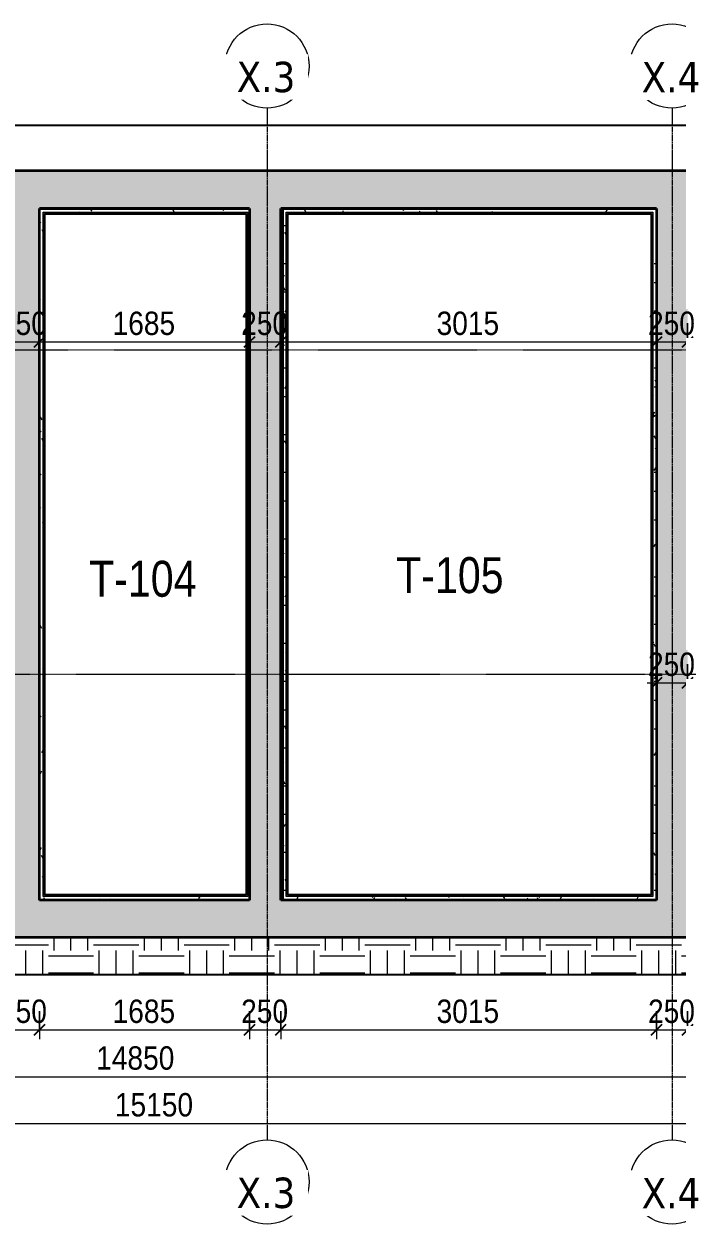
# Model space of a CAD drawing. Header units: millimetres. Extents: x 83532 to 228915, y -7302 to 22802.
# Drawn here: x 92708 to 97948, y 12638 to 22266 of the extents above; entities that cross this region are included whole.
import ezdxf

# ---------------------------------------------------------------- set-up
doc = ezdxf.new("R2010")
doc.units = ezdxf.units.MM
for name, pattern in [('Dash - Tight', [4.5, 3, -1.5]), ('Dash Dot 3_16_', [7.9375, 4.7625, -1.5875, 0, -1.5875]), ('Grid Line', [22.225, 12.7, -3.175, 3.175, -3.175]), ('Hidden', [7.14375, 4.7625, -2.38125])]:
    doc.linetypes.add(name, pattern=pattern)
for name, color, linetype, lineweight in [('0-1', 7, 'Continuous', 5), ('A-ANNO-DIMS', 211, 'Continuous', 9), ('A-ANNO-DIMS-75', 211, 'Continuous', 9), ('A-DETL-GENF-1', 9, 'Continuous', 18), ('A-DETL-GENF-2', 92, 'Dash - Tight', 18), ('A-DETL-GENF-3', 92, 'Hidden', 25), ('A-DETL-MEDM', 33, 'Continuous', 35), ('A-WALL', 113, 'Continuous', 18), ('A-WALL-PATT-1', 111, 'Continuous', 18), ('G-ANNO-SYMB-1', 111, 'Dash Dot 3_16_', 18), ('G-IMPT-1', 7, 'Continuous', 18), ('I-WALL-1', 2, 'Continuous', 35), ('L-SITE-WALL-1', 31, 'Continuous', 35), ('M-EQPM', 50, 'Continuous', 18), ('S-COLS', 52, 'Continuous', 18), ('S-COLS-1', 52, 'Continuous', 5), ('S-GRID-1', 1, 'Grid Line', 9), ('S-GRID-IDEN', 1, 'Continuous', 9)]:
    doc.layers.add(name, color=color, linetype=linetype, lineweight=lineweight)
doc.styles.add('Tahoma_B', font='tahomabd.ttf', dxfattribs={"height": 243.75})
doc.styles.add('UTM Avo', font='', dxfattribs={"width": 0.9, "height": 187.5})
doc.styles.add('VNI-Helve-Condense', font='', dxfattribs={"height": 288})
doc.styles.get('UTM Avo').set_extended_font_data('UTM Avo')
doc.styles.get('VNI-Helve-Condense').set_extended_font_data('VNI-Helve-Condense')
doc.dimstyles.new('1_Dim_chi_tiet_2_5', dxfattribs={"dimscale": 304.8, "dimtxt": 187.368928, "dimasz": 0.295276, "dimexe": 0.246063, "dimexo": 0.0625, "dimgap": 0.024606, "dimtad": 1, "dimdec": 0, "dimrnd": 5, "dimzin": 0, "dimdsep": 46, "dimtxsty": 'UTM Avo', "dimblk1": 'OBLIQUE', "dimblk2": 'OBLIQUE', "dimsah": 1, "dimcen": 0.09, "dimdle": 0.246063, "dimazin": 0, "dimtfac": 1, "dimtdec": 4, "dimtix": 1, "dimtmove": 0, "dimatfit": 3, "dimfxl": 0.492126, "dimfxlon": 1, "dimtvp": 1, "dimtolj": 1, "dimtzin": 0, "dimarcsym": 2})
pattern_1 = [(0, (0, 0), (304.8, 76.2), [25.146, -203.454, 25.146, -203.454, -1219.2]), (0, (0, 0), (304.8, 76.2), [-457.2, 25.146, -432.054, 25.146, -203.454, -533.4]), (0, (0, 0), (304.8, 76.2), [-1143, 25.146, -127.254, 25.146, -355.854]), (120, (114.3, 38.1), (-218.391136, 225.864543), [25.146, -203.454, 25.146, -203.454, -1219.2]), (120, (114.3, 38.1), (-218.391136, 225.864543), [-457.2, 25.146, -432.054, 25.146, -203.454, -533.4]), (120, (114.3, 38.1), (-218.391136, 225.864543), [-1143, 25.146, -127.254, 25.146, -355.854]), (240, (152.4, 190.5), (-86.408864, -302.064543), [25.146, -203.454, 25.146, -203.454, -1219.2]), (240, (152.4, 190.5), (-86.408864, -302.064543), [-457.2, 25.146, -432.054, 25.146, -203.454, -533.4]), (240, (152.4, 190.5), (-86.408864, -302.064543), [-1143, 25.146, -127.254, 25.146, -355.854])]
pattern_2 = [(63.435, (1790.26, 104.33), (-0.0014, 1524.001), [532.463, -2875.304]), (63.435, (266.26, 104.33), (-0.0014, 1524.001), [532.463, -2875.304]), (63.435, (2519.8, 398.8), (-0.0014, 1524.001), [532.463, -2875.304]), (63.435, (995.8, 398.8), (-0.0014, 1524.001), [532.463, -2875.304]), (63.435, (2409.4, 294.83), (-0.0014, 1524.001), [532.463, -2875.304]), (63.435, (885.4, 294.83), (-0.0014, 1524.001), [532.463, -2875.304]), (63.435, (2296.8, 890.1), (-0.0014, 1524.001), [258.802, -3148.965]), (63.435, (772.8, 890.1), (-0.0014, 1524.001), [258.802, -3148.965]), (63.435, (2223.2, 797.95), (-0.0014, 1524.001), [532.463, -2875.304]), (63.435, (699.2, 797.95), (-0.0014, 1524.001), [532.463, -2875.304]), (63.435, (2236.2, 864.1), (-0.0014, 1524.001), [532.463, -2875.304]), (63.435, (712.2, 864.1), (-0.0014, 1524.001), [532.463, -2875.304]), (63.435, (1621.35, 573.94), (-0.0014, 1524.001), [532.463, -2875.304]), (63.435, (97.35, 573.94), (-0.0014, 1524.001), [532.463, -2875.304]), (63.435, (1634.34, 651.9), (-0.0014, 1524.001), [532.463, -2875.304]), (63.435, (110.34, 651.9), (-0.0014, 1524.001), [532.463, -2875.304]), (63.435, (1637.84, 708.1), (-0.0014, 1524.001), [532.463, -2875.304]), (63.435, (113.84, 708.1), (-0.0014, 1524.001), [532.463, -2875.304])]

# ---------------------------------------------------------------- blocks, each defined once
blk = doc.blocks.new('NCV_TKTC_KET CAU_rvt-1-TKCS_BỂ XLNT - MẶT BẰNG ĐÁY BỂ')
at = {"layer": 'A-WALL-PATT-1'}
h = blk.add_hatch(color=256, dxfattribs=at)
h.paths.add_polyline_path([(101032.6, 20786.9), (101032.6, 20787.2), (101032.3, 20786.9)])
h.paths.add_polyline_path([(97757.6, 20786.9), (97757.6, 20787.2), (95970.4, 20786.9)])
h.paths.add_polyline_path([(94507.6, 20786.9), (94507.6, 20787.2), (93867.2, 20786.9)])
h.paths.add_polyline_path([(92582.6, 20786.9), (92582.6, 20787.2), (91764.1, 20786.9)])
blk.add_hatch(color=256, dxfattribs=at).paths.add_polyline_path([(94782.6, 15236.9), (94782.6, 20786.9), (94767.6, 20786.9), (94767.6, 15236.9)])
at = {"layer": 'S-COLS-1'}
blk.add_hatch(color=256, dxfattribs=at).paths.add_polyline_path([(94807.6, 20786.9), (94807.6, 20787.2), (94767.6, 20786.9)])
at = {"layer": 'L-SITE-WALL-1'}
for p, q in [((92832.6, 20786.9), (94507.6, 20786.9)), ((94782.6, 20786.9), (94767.6, 20786.9)), ((94782.6, 15236.9), (94782.6, 20786.9)), ((94807.6, 20786.9), (97757.6, 20786.9))]:
    blk.add_line(p, q, dxfattribs=at)
at = {"layer": 'S-COLS'}
for p, q in [((94507.6, 20786.9), (94517.6, 20786.9)), ((94767.6, 20786.9), (94807.6, 20786.9)), ((97757.6, 20786.9), (97782.6, 20786.9))]:
    blk.add_line(p, q, dxfattribs=at)
blk = doc.blocks.new('TKTC_BE NGAM TANG HAM_260130 - TKTC_XREF_260130_MB BE NGAM TANG HAM_dwg-4017279-TKCS_BỂ XLNT - MẶT BẰNG ĐÁY BỂ')
at = {"layer": 'G-IMPT-1', "char_height": 288, "width": 1097.641, "attachment_point": 2, "line_spacing_factor": 1.081022, "style": 'VNI-Helve-Condense'}
for s, insert in [('T-104', (-109490.8, -146812.7)), ('T-105', (-107026.6, -146783.5))]:
    blk.add_mtext(s, dxfattribs=dict(at, insert=insert))
blk = doc.blocks.new('TKTC_BE NGAM TANG HAM_260130 - TKTC_BE NGAM TANG HAM_260130-2131746-TKCS_BỂ XLNT - MẶT BẰNG ĐÁY BỂ')
blk.add_blockref('TKTC_BE NGAM TANG HAM_260130 - TKTC_XREF_260130_MB BE NGAM TANG HAM_dwg-4017279-TKCS_BỂ XLNT - MẶT BẰNG ĐÁY BỂ', (169499.1, 147535))
blk = doc.blocks.new('BORDER VIEW - BORDER VIEW-3417079-TKCS_BỂ XLNT - MẶT BẰNG ĐÁY BỂ')
at = {"layer": 'A-DETL-GENF-3'}
for p, q in [((150, 6819), (15844.7, 6819)), ((15844.7, 0), (150, 0))]:
    blk.add_line(p, q, dxfattribs=at)
blk = doc.blocks.new('Grid - M_Grid Head - Circle-353313-TKCS_BỂ XLNT - MẶT BẰNG ĐÁY BỂ')
at = {"layer": 'S-GRID-IDEN'}
blk.add_circle((0, 0), 4.5, dxfattribs=at)
blk = doc.blocks.new('DIMBLOCK1-TKCS_BỂ XLNT - MẶT BẰNG ĐÁY BỂ')
at = {"layer": 'A-ANNO-DIMS-75'}
for p, q in [((86182.6, 13970.3), (86182.6, 13745.3)), ((86182.6, 13820.3), (86182.6, 13970.3)), ((101032.6, 13970.3), (101032.6, 13745.3)), ((101032.6, 13820.3), (101032.6, 13970.3)), ((86107.6, 13820.3), (101032.6, 13820.3))]:
    blk.add_line(p, q, dxfattribs=at)
at = {"layer": 'A-ANNO-DIMS-75', "lineweight": 25}
for p, q in [((86182.6, 13820.3), (86227.6, 13865.3)), ((101032.6, 13820.3), (101077.6, 13865.3)), ((86182.6, 13820.3), (86137.6, 13775.3)), ((101032.6, 13820.3), (100987.6, 13775.3))]:
    blk.add_line(p, q, dxfattribs=at)
at = {"layer": 'A-ANNO-DIMS-75', "color": 0, "insert": (93286.6, 14063.9), "char_height": 187.5, "width": 770.294, "attachment_point": 1, "line_spacing_factor": 1.110334, "style": 'UTM Avo'}
blk.add_mtext('14850', dxfattribs=at)
blk = doc.blocks.new('_Oblique')
at = {"color": 0, "linetype": 'ByBlock', "lineweight": -2}
blk.add_line((-0.5, -0.5), (0.5, 0.5), dxfattribs=at)
blk = doc.blocks.new('DIMBLOCK3-TKCS_BỂ XLNT - MẶT BẰNG ĐÁY BỂ')
at = {"layer": 'A-ANNO-DIMS-75'}
for p, q in [((86182.6, 13595.3), (86182.6, 13370.3)), ((86182.6, 13445.3), (86182.6, 13595.3)), ((101332.6, 13595.3), (101332.6, 13370.3)), ((101332.6, 13445.3), (101332.6, 13595.3)), ((86107.6, 13445.3), (101407.6, 13445.3))]:
    blk.add_line(p, q, dxfattribs=at)
at = {"layer": 'A-ANNO-DIMS-75', "lineweight": 25}
for p, q in [((86182.6, 13445.3), (86227.6, 13490.3)), ((101332.6, 13445.3), (101377.6, 13490.3)), ((86182.6, 13445.3), (86137.6, 13400.3)), ((101332.6, 13445.3), (101287.6, 13400.3))]:
    blk.add_line(p, q, dxfattribs=at)
at = {"layer": 'A-ANNO-DIMS-75', "color": 0, "insert": (93436.6, 13688.9), "char_height": 187.5, "width": 770.294, "attachment_point": 1, "line_spacing_factor": 1.110334, "style": 'UTM Avo'}
blk.add_mtext('15150', dxfattribs=at)
blk = doc.blocks.new('DIMBLOCK16-TKCS_BỂ XLNT - MẶT BẰNG ĐÁY BỂ')
at = {"layer": 'A-ANNO-DIMS-75'}
for p, q in [((92582.6, 19865), (92582.6, 19640)), ((92582.6, 19715), (92582.6, 19865)), ((92832.6, 19865), (92832.6, 19640)), ((92832.6, 19715), (92832.6, 19865)), ((92582.6, 19715), (92832.6, 19715))]:
    blk.add_line(p, q, dxfattribs=at)
at = {"layer": 'A-ANNO-DIMS-75', "lineweight": 25}
for p, q in [((92582.6, 19715), (92627.6, 19760)), ((92832.6, 19715), (92877.6, 19760)), ((92582.6, 19715), (92537.6, 19670)), ((92832.6, 19715), (92787.6, 19670))]:
    blk.add_line(p, q, dxfattribs=at)
at = {"layer": 'A-ANNO-DIMS-75', "color": 0, "insert": (92515, 19958.6), "char_height": 187.5, "width": 462.177, "attachment_point": 1, "line_spacing_factor": 1.110334, "style": 'UTM Avo'}
blk.add_mtext('250', dxfattribs=at)
blk = doc.blocks.new('DIMBLOCK17-TKCS_BỂ XLNT - MẶT BẰNG ĐÁY BỂ')
at = {"layer": 'A-ANNO-DIMS-75'}
for p, q in [((92832.6, 19865), (92832.6, 19640)), ((92832.6, 19715), (92832.6, 19865)), ((94517.6, 19865), (94517.6, 19640)), ((94517.6, 19715), (94517.6, 19865)), ((92832.6, 19715), (94517.6, 19715))]:
    blk.add_line(p, q, dxfattribs=at)
at = {"layer": 'A-ANNO-DIMS-75', "lineweight": 25}
for p, q in [((92832.6, 19715), (92877.6, 19760)), ((94517.6, 19715), (94562.6, 19760)), ((92832.6, 19715), (92787.6, 19670)), ((94517.6, 19715), (94472.6, 19670))]:
    blk.add_line(p, q, dxfattribs=at)
at = {"layer": 'A-ANNO-DIMS-75', "color": 0, "insert": (93418.3, 19958.6), "char_height": 187.5, "width": 616.236, "attachment_point": 1, "line_spacing_factor": 1.110334, "style": 'UTM Avo'}
blk.add_mtext('1685', dxfattribs=at)
blk = doc.blocks.new('DIMBLOCK18-TKCS_BỂ XLNT - MẶT BẰNG ĐÁY BỂ')
at = {"layer": 'A-ANNO-DIMS-75'}
for p, q in [((94517.6, 19865), (94517.6, 19640)), ((94517.6, 19715), (94517.6, 19865)), ((94767.6, 19865), (94767.6, 19640)), ((94767.6, 19715), (94767.6, 19865)), ((94517.6, 19715), (94767.6, 19715))]:
    blk.add_line(p, q, dxfattribs=at)
at = {"layer": 'A-ANNO-DIMS-75', "lineweight": 25}
for p, q in [((94517.6, 19715), (94562.6, 19760)), ((94767.6, 19715), (94812.6, 19760)), ((94517.6, 19715), (94472.6, 19670)), ((94767.6, 19715), (94722.6, 19670))]:
    blk.add_line(p, q, dxfattribs=at)
at = {"layer": 'A-ANNO-DIMS-75', "color": 0, "insert": (94450, 19958.6), "char_height": 187.5, "width": 462.177, "attachment_point": 1, "line_spacing_factor": 1.110334, "style": 'UTM Avo'}
blk.add_mtext('250', dxfattribs=at)
blk = doc.blocks.new('DIMBLOCK19-TKCS_BỂ XLNT - MẶT BẰNG ĐÁY BỂ')
at = {"layer": 'A-ANNO-DIMS-75'}
for p, q in [((94767.6, 19865), (94767.6, 19640)), ((94767.6, 19715), (94767.6, 19865)), ((97782.6, 19865), (97782.6, 19640)), ((97782.6, 19715), (97782.6, 19865)), ((94767.6, 19715), (97782.6, 19715))]:
    blk.add_line(p, q, dxfattribs=at)
at = {"layer": 'A-ANNO-DIMS-75', "lineweight": 25}
for p, q in [((94767.6, 19715), (94812.6, 19760)), ((97782.6, 19715), (97827.6, 19760)), ((94767.6, 19715), (94722.6, 19670)), ((97782.6, 19715), (97737.6, 19670))]:
    blk.add_line(p, q, dxfattribs=at)
at = {"layer": 'A-ANNO-DIMS-75', "color": 0, "insert": (96018.3, 19958.6), "char_height": 187.5, "width": 616.236, "attachment_point": 1, "line_spacing_factor": 1.110334, "style": 'UTM Avo'}
blk.add_mtext('3015', dxfattribs=at)
blk = doc.blocks.new('DIMBLOCK20-TKCS_BỂ XLNT - MẶT BẰNG ĐÁY BỂ')
at = {"layer": 'A-ANNO-DIMS-75'}
for p, q in [((97782.6, 19865), (97782.6, 19640)), ((97782.6, 19715), (97782.6, 19865)), ((98032.6, 19865), (98032.6, 19640)), ((98032.6, 19715), (98032.6, 19865)), ((97782.6, 19715), (98032.6, 19715))]:
    blk.add_line(p, q, dxfattribs=at)
at = {"layer": 'A-ANNO-DIMS-75', "lineweight": 25}
for p, q in [((97782.6, 19715), (97827.6, 19760)), ((98032.6, 19715), (98077.6, 19760)), ((97782.6, 19715), (97737.6, 19670)), ((98032.6, 19715), (97987.6, 19670))]:
    blk.add_line(p, q, dxfattribs=at)
at = {"layer": 'A-ANNO-DIMS-75', "color": 0, "insert": (97715, 19958.6), "char_height": 187.5, "width": 462.177, "attachment_point": 1, "line_spacing_factor": 1.110334, "style": 'UTM Avo'}
blk.add_mtext('250', dxfattribs=at)
blk = doc.blocks.new('DIMBLOCK27-TKCS_BỂ XLNT - MẶT BẰNG ĐÁY BỂ')
at = {"layer": 'A-ANNO-DIMS-75'}
for p, q in [((92582.6, 14345.3), (92582.6, 14120.3)), ((92582.6, 14195.3), (92582.6, 14345.3)), ((92832.6, 14345.3), (92832.6, 14120.3)), ((92832.6, 14195.3), (92832.6, 14345.3)), ((92582.6, 14195.3), (92832.6, 14195.3))]:
    blk.add_line(p, q, dxfattribs=at)
at = {"layer": 'A-ANNO-DIMS-75', "lineweight": 25}
for p, q in [((92582.6, 14195.3), (92537.6, 14150.3)), ((92582.6, 14195.3), (92627.6, 14240.3)), ((92832.6, 14195.3), (92787.6, 14150.3)), ((92832.6, 14195.3), (92877.6, 14240.3))]:
    blk.add_line(p, q, dxfattribs=at)
at = {"layer": 'A-ANNO-DIMS-75', "color": 0, "insert": (92515, 14438.9), "char_height": 187.5, "width": 462.177, "attachment_point": 1, "line_spacing_factor": 1.110334, "style": 'UTM Avo'}
blk.add_mtext('250', dxfattribs=at)
blk = doc.blocks.new('DIMBLOCK28-TKCS_BỂ XLNT - MẶT BẰNG ĐÁY BỂ')
at = {"layer": 'A-ANNO-DIMS-75'}
for p, q in [((92832.6, 14345.3), (92832.6, 14120.3)), ((92832.6, 14195.3), (92832.6, 14345.3)), ((94517.6, 14345.3), (94517.6, 14120.3)), ((94517.6, 14195.3), (94517.6, 14345.3)), ((92832.6, 14195.3), (94517.6, 14195.3))]:
    blk.add_line(p, q, dxfattribs=at)
at = {"layer": 'A-ANNO-DIMS-75', "lineweight": 25}
for p, q in [((92832.6, 14195.3), (92787.6, 14150.3)), ((92832.6, 14195.3), (92877.6, 14240.3)), ((94517.6, 14195.3), (94472.6, 14150.3)), ((94517.6, 14195.3), (94562.6, 14240.3))]:
    blk.add_line(p, q, dxfattribs=at)
at = {"layer": 'A-ANNO-DIMS-75', "color": 0, "insert": (93418.3, 14438.9), "char_height": 187.5, "width": 616.236, "attachment_point": 1, "line_spacing_factor": 1.110334, "style": 'UTM Avo'}
blk.add_mtext('1685', dxfattribs=at)
blk = doc.blocks.new('DIMBLOCK29-TKCS_BỂ XLNT - MẶT BẰNG ĐÁY BỂ')
at = {"layer": 'A-ANNO-DIMS-75'}
for p, q in [((94517.6, 14345.3), (94517.6, 14120.3)), ((94517.6, 14195.3), (94517.6, 14345.3)), ((94767.6, 14345.3), (94767.6, 14120.3)), ((94767.6, 14195.3), (94767.6, 14345.3)), ((94517.6, 14195.3), (94767.6, 14195.3))]:
    blk.add_line(p, q, dxfattribs=at)
at = {"layer": 'A-ANNO-DIMS-75', "lineweight": 25}
for p, q in [((94517.6, 14195.3), (94472.6, 14150.3)), ((94517.6, 14195.3), (94562.6, 14240.3)), ((94767.6, 14195.3), (94722.6, 14150.3)), ((94767.6, 14195.3), (94812.6, 14240.3))]:
    blk.add_line(p, q, dxfattribs=at)
at = {"layer": 'A-ANNO-DIMS-75', "color": 0, "insert": (94450, 14438.9), "char_height": 187.5, "width": 462.177, "attachment_point": 1, "line_spacing_factor": 1.110334, "style": 'UTM Avo'}
blk.add_mtext('250', dxfattribs=at)
blk = doc.blocks.new('DIMBLOCK30-TKCS_BỂ XLNT - MẶT BẰNG ĐÁY BỂ')
at = {"layer": 'A-ANNO-DIMS-75'}
for p, q in [((94767.6, 14345.3), (94767.6, 14120.3)), ((94767.6, 14195.3), (94767.6, 14345.3)), ((97782.6, 14345.3), (97782.6, 14120.3)), ((97782.6, 14195.3), (97782.6, 14345.3)), ((94767.6, 14195.3), (97782.6, 14195.3))]:
    blk.add_line(p, q, dxfattribs=at)
at = {"layer": 'A-ANNO-DIMS-75', "lineweight": 25}
for p, q in [((94767.6, 14195.3), (94722.6, 14150.3)), ((94767.6, 14195.3), (94812.6, 14240.3)), ((97782.6, 14195.3), (97737.6, 14150.3)), ((97782.6, 14195.3), (97827.6, 14240.3))]:
    blk.add_line(p, q, dxfattribs=at)
at = {"layer": 'A-ANNO-DIMS-75', "color": 0, "insert": (96018.3, 14438.9), "char_height": 187.5, "width": 616.236, "attachment_point": 1, "line_spacing_factor": 1.110334, "style": 'UTM Avo'}
blk.add_mtext('3015', dxfattribs=at)
blk = doc.blocks.new('DIMBLOCK31-TKCS_BỂ XLNT - MẶT BẰNG ĐÁY BỂ')
at = {"layer": 'A-ANNO-DIMS-75'}
for p, q in [((97782.6, 14345.3), (97782.6, 14120.3)), ((97782.6, 14195.3), (97782.6, 14345.3)), ((98032.6, 14345.3), (98032.6, 14120.3)), ((98032.6, 14195.3), (98032.6, 14345.3)), ((97782.6, 14195.3), (98032.6, 14195.3))]:
    blk.add_line(p, q, dxfattribs=at)
at = {"layer": 'A-ANNO-DIMS-75', "lineweight": 25}
for p, q in [((97782.6, 14195.3), (97737.6, 14150.3)), ((97782.6, 14195.3), (97827.6, 14240.3)), ((98032.6, 14195.3), (97987.6, 14150.3)), ((98032.6, 14195.3), (98077.6, 14240.3))]:
    blk.add_line(p, q, dxfattribs=at)
at = {"layer": 'A-ANNO-DIMS-75', "color": 0, "insert": (97715, 14438.9), "char_height": 187.5, "width": 462.177, "attachment_point": 1, "line_spacing_factor": 1.110334, "style": 'UTM Avo'}
blk.add_mtext('250', dxfattribs=at)
blk = doc.blocks.new('DIMBLOCK45-TKCS_BỂ XLNT - MẶT BẰNG ĐÁY BỂ')
at = {"layer": 'A-ANNO-DIMS-75'}
for p, q in [((97782.6, 17129.8), (97782.6, 16904.8)), ((97782.6, 16979.8), (97782.6, 17129.8)), ((98032.6, 17129.8), (98032.6, 16904.8)), ((98032.6, 16979.8), (98032.6, 17129.8)), ((97707.6, 16979.8), (98032.6, 16979.8))]:
    blk.add_line(p, q, dxfattribs=at)
at = {"layer": 'A-ANNO-DIMS-75', "lineweight": 25}
for p, q in [((97782.6, 16979.8), (97737.6, 16934.8)), ((97782.6, 16979.8), (97827.6, 17024.8)), ((98032.6, 16979.8), (97987.6, 16934.8)), ((98032.6, 16979.8), (98077.6, 17024.8))]:
    blk.add_line(p, q, dxfattribs=at)
at = {"layer": 'A-ANNO-DIMS-75', "color": 0, "insert": (97715, 17223.4), "char_height": 187.5, "width": 462.177, "attachment_point": 1, "line_spacing_factor": 1.110334, "style": 'UTM Avo'}
blk.add_mtext('250', dxfattribs=at)

msp = doc.modelspace()

# ---------------------------------------------------------------- hatches: boundary and pattern name
at = {"layer": 'A-DETL-GENF-1'}
h = msp.add_hatch(dxfattribs=at)
h.set_pattern_fill('FP_4', color=256, style=0, pattern_type=2)
h.set_pattern_definition([(0, (0, 0), (362.902, 362.902), [362.902, -362.902]), (0, (0, 136.1), (362.902, 362.902), [362.902, -362.902]), (0, (0, 272.18), (362.902, 362.902), [362.902, -362.902]), (90, (45.36, 317.54), (-362.902, 362.902), [362.902, -362.902]), (90, (181.45, 317.54), (-362.902, 362.902), [362.902, -362.902]), (90, (317.54, 317.54), (-362.902, 362.902), [362.902, -362.902])])
h.paths.add_polyline_path([(93867.2, 14636.9), (101627.3, 14636.9), (101666.1, 14642), (101702.3, 14657), (101733.4, 14680.9), (101757.2, 14711.9), (101772.2, 14748.1), (101777.3, 14786.9), (101777.3, 21306), (101772.2, 21344.8), (101757.2, 21381), (101733.4, 21412), (101702.3, 21435.9), (101666.1, 21450.9), (101627.3, 21456), (101332.6, 21456), (101332.6, 14936.9), (86182.6, 14936.9), (86182.6, 21456), (85932.6, 21456), (85893.7, 21450.9), (85857.6, 21435.9), (85826.5, 21412), (85802.7, 21381), (85787.7, 21344.8), (85782.6, 21306), (85782.6, 14786.9), (85787.7, 14748.1), (85802.7, 14711.9), (85826.5, 14680.9), (85857.6, 14657), (85893.7, 14642), (85932.6, 14636.9), (91764.1, 14636.9)])
h = msp.add_hatch(dxfattribs=at)
h.set_pattern_fill('FP_3', color=256, style=0, pattern_type=2)
h.set_pattern_definition([(50, (0, 0), (546.5526, -47.8174), [57.15, -628.65]), (355, (0, 0), (-105.7283, 573.17), [45.72, -502.92]), (100.451, (45.55, -4), (440.8275, 525.35), [48.57, -534.27]), (46.184, (0, 152.4), (813.2367, -126.1284), [85.725, -942.975]), (96.636, (67.8, 141.9), (712.2074, 742.2826), [72.855, -801.405]), (351.184, (0, 152.4), (712.215, 742.276), [68.58, -754.38]), (21, (76.2, 114.3), (454.8433, -306.796), [57.15, -628.65]), (326, (76.2, 114.3), (185.4063, 552.5638), [45.72, -502.92]), (71.451, (114.1, 88.73), (640.2512, 245.764), [48.57, -534.27]), (37.5, (0, 0), (9.26637, 253.66504), [5.029, -491.795, 5.029, -505.511, -504.825]), (37.5, (0, 0), (9.26637, 253.66504), [-1007.364, 5.029, -499.796]), (7.5, (0, 0), (200.45944, 300.5414), [5.029, -286.055, 5.029, -480.365, -192.405]), (7.5, (0, 0), (200.45944, 300.5414), [-776.478, 5.029, -187.376]), (327.5, (-169.93, 0), (406.77284, -17.18643), [5.029, -185.471, 5.029, -589.331, -788.67]), (327.5, (-169.93, 0), (406.77284, -17.18643), [-784.86, 5.029, -783.641]), (317.5, (-246.13, 0), (444.3881, 76.2803), [5.029, -242.621, 5.029, -389.687, -560.07]), (317.5, (-246.13, 0), (444.3881, 76.2803), [-642.366, 5.029, -555.041]), (45, (0, 0), (-188.5854, 188.5854), []), (45, (0, 285.75), (-188.5854, 188.5854), [])])
h.paths.add_polyline_path([(89660.9, 14936.9), (101332.6, 14936.9), (101332.6, 21087.2), (86182.6, 21087.2), (86182.6, 14936.9), (87557.8, 14936.9)])
h.paths.add_polyline_path([(89660.9, 15236.9), (86482.6, 15236.9), (86482.6, 16336.3), (90582.6, 16336.3), (90582.6, 15236.9)])
h.paths.add_polyline_path([(94767.6, 15236.9), (94767.6, 20787.2), (97782.6, 20787.2), (97782.6, 15236.9), (95970.4, 15236.9)])
h.paths.add_polyline_path([(90882.6, 15236.9), (90882.6, 20787.2), (92582.6, 20787.2), (92582.6, 15236.9), (91764.1, 15236.9)])
h.paths.add_polyline_path([(92832.6, 15236.9), (92832.6, 20787.2), (94517.6, 20787.2), (94517.6, 15236.9), (93867.2, 15236.9)])
h.paths.add_polyline_path([(98032.6, 15236.9), (98032.6, 17536.9), (99582.6, 17536.9), (99582.6, 15236.9), (98073.5, 15236.9)])
h.paths.add_polyline_path([(99832.6, 15236.9), (99832.6, 17536.9), (101032.6, 17536.9), (101032.6, 15236.9), (100176.6, 15236.9)])
h.paths.add_polyline_path([(89232.6, 16636.3), (88132.6, 16636.3), (88132.6, 19036.9), (89232.6, 19036.9), (89232.6, 17845)])
h.paths.add_polyline_path([(87882.6, 16636.3), (86482.6, 16636.3), (86482.6, 20786.9), (87882.6, 20786.9), (87882.6, 17845)])
h.paths.add_polyline_path([(90582.6, 16636.3), (89482.6, 16636.3), (89482.6, 19036.9), (90582.6, 19036.9), (90582.6, 17845)])
h.paths.add_polyline_path([(98073.5, 17786.9), (98032.6, 17786.9), (98032.6, 20787.2), (101032.6, 20787.2), (101032.6, 17786.9), (100176.6, 17786.9)])
h.paths.add_polyline_path([(90582.6, 19286.9), (88132.6, 19286.9), (88132.6, 20786.9), (90582.6, 20786.9), (90582.6, 19720.1)])
at = {"layer": 'A-WALL-PATT-1'}
h = msp.add_hatch(dxfattribs=at)
h.set_pattern_fill('FP_1', color=256, style=0, pattern_type=2)
h.set_pattern_definition(pattern_1)
h.paths.add_polyline_path([(94492.6, 20756.9), (94502.6, 20756.9), (94502.6, 20786.9), (92832.6, 20786.9), (92832.6, 20756.9), (93867.2, 20756.9)])
h = msp.add_hatch(dxfattribs=at)
h.set_pattern_fill('FP_1', color=256, style=0, pattern_type=2)
h.set_pattern_definition(pattern_1)
h.paths.add_polyline_path([(92832.6, 15266.9), (92862.6, 15266.9), (92862.6, 20756.9), (92832.6, 20756.9), (92832.6, 15276.9)])
h = msp.add_hatch(dxfattribs=at)
h.set_pattern_fill('FP_2', color=256, style=0, pattern_type=2)
h.set_pattern_definition(pattern_2)
h.paths.add_polyline_path([(94492.6, 20746.9), (94492.6, 20756.9), (92862.6, 20756.9), (92862.6, 20746.9), (93867.2, 20746.9)])
h = msp.add_hatch(dxfattribs=at)
h.set_pattern_fill('FP_1', color=256, style=0, pattern_type=2)
h.set_pattern_definition(pattern_1)
h.paths.add_polyline_path([(94517.6, 15266.9), (94517.6, 20786.9), (94502.6, 20786.9), (94502.6, 15266.9)])
h = msp.add_hatch(dxfattribs=at)
h.set_pattern_fill('FP_1', color=256, style=0, pattern_type=2)
h.set_pattern_definition(pattern_1)
h.paths.add_polyline_path([(94812.6, 15236.9), (94812.6, 20786.9), (94782.6, 20786.9), (94782.6, 15236.9)])
h = msp.add_hatch(dxfattribs=at)
h.set_pattern_fill('FP_1', color=256, style=0, pattern_type=2)
h.set_pattern_definition(pattern_1)
h.paths.add_polyline_path([(97752.6, 20756.9), (97752.6, 20786.9), (94812.6, 20786.9), (94812.6, 20756.9), (97742.6, 20756.9)])
h = msp.add_hatch(dxfattribs=at)
h.set_pattern_fill('FP_2', color=256, style=0, pattern_type=2)
h.set_pattern_definition(pattern_2)
h.paths.add_polyline_path([(94812.6, 15266.9), (94822.6, 15266.9), (94822.6, 20756.9), (94812.6, 20756.9), (94812.6, 17845)])
h = msp.add_hatch(dxfattribs=at)
h.set_pattern_fill('FP_2', color=256, style=0, pattern_type=2)
h.set_pattern_definition(pattern_2)
h.paths.add_polyline_path([(97742.6, 20746.9), (97742.6, 20756.9), (94822.6, 20756.9), (94822.6, 20746.9), (95970.4, 20746.9)])
h = msp.add_hatch(dxfattribs=at)
h.set_pattern_fill('FP_2', color=256, style=0, pattern_type=2)
h.set_pattern_definition(pattern_2)
h.paths.add_polyline_path([(97742.6, 15276.9), (97752.6, 15276.9), (97752.6, 20756.9), (97742.6, 20756.9), (97742.6, 15970)])
h = msp.add_hatch(dxfattribs=at)
h.set_pattern_fill('FP_1', color=256, style=0, pattern_type=2)
h.set_pattern_definition(pattern_1)
h.paths.add_polyline_path([(97782.6, 15266.9), (97782.6, 20786.9), (97752.6, 20786.9), (97752.6, 15266.9)])
h = msp.add_hatch(dxfattribs=at)
h.set_pattern_fill('FP_1', color=256, style=0, pattern_type=2)
h.set_pattern_definition(pattern_1)
h.paths.add_polyline_path([(94517.6, 15236.9), (94517.6, 15266.9), (92832.6, 15266.9), (92832.6, 15236.9), (93867.2, 15236.9)])
h = msp.add_hatch(dxfattribs=at)
h.set_pattern_fill('FP_1', color=256, style=0, pattern_type=2)
h.set_pattern_definition(pattern_1)
h.paths.add_polyline_path([(97782.6, 15236.9), (97782.6, 15266.9), (94812.6, 15266.9), (94812.6, 15236.9), (95970.4, 15236.9)])

# ---------------------------------------------------------------- linework, layer by layer
at = {"layer": 'A-DETL-MEDM'}
for p, q in [((101332.6, 21087.2), (86182.6, 21087.2)), ((92832.6, 15236.9), (92832.6, 20787.2)), ((92832.6, 20787.2), (94517.6, 20787.2)), ((94517.6, 20787.2), (94517.6, 15236.9)), ((94767.6, 15236.9), (94767.6, 20787.2)), ((94767.6, 20787.2), (97782.6, 20787.2)), ((97782.6, 20787.2), (97782.6, 15236.9)), ((94517.6, 15236.9), (92832.6, 15236.9)), ((97782.6, 15236.9), (94767.6, 15236.9)), ((101332.6, 14936.9), (86182.6, 14936.9))]:
    msp.add_line(p, q, dxfattribs=at)
at = {"layer": 'A-WALL'}
for p, q in [((92862.6, 20756.9), (94502.6, 20756.9)), ((92862.6, 15266.9), (92862.6, 20756.9)), ((94502.6, 20756.9), (94502.6, 15266.9)), ((94812.6, 15266.9), (94812.6, 20756.9)), ((94812.6, 20756.9), (97752.6, 20756.9)), ((97752.6, 20756.9), (97752.6, 15266.9)), ((94502.6, 15266.9), (92862.6, 15266.9)), ((97752.6, 15266.9), (94812.6, 15266.9))]:
    msp.add_line(p, q, dxfattribs=at)
at = {"layer": 'G-ANNO-SYMB-1'}
for p, q in [((84350.7, 19650.7), (103760.2, 19650.7)), ((84426.2, 17050.7), (103655.5, 17050.7))]:
    msp.add_line(p, q, dxfattribs=at)
at = {"layer": 'I-WALL-1'}
for p, q in [((94517.6, 20786.9), (92832.6, 20786.9)), ((92872.6, 20746.9), (94492.6, 20746.9)), ((92872.6, 15276.9), (92872.6, 20746.9)), ((94492.6, 20746.9), (94492.6, 15276.9)), ((94782.6, 20786.9), (94782.6, 15236.9)), ((97782.6, 20786.9), (94782.6, 20786.9)), ((94822.6, 15276.9), (94822.6, 20746.9)), ((94822.6, 20746.9), (97742.6, 20746.9)), ((97742.6, 20746.9), (97742.6, 15276.9)), ((94492.6, 15276.9), (92872.6, 15276.9)), ((97742.6, 15276.9), (94822.6, 15276.9))]:
    msp.add_line(p, q, dxfattribs=at)
at = {"layer": 'S-GRID-1'}
for p, q in [((94657.6, 21591.3), (94657.6, 19716.3)), ((97907.6, 21591.3), (97907.6, 19716.3)), ((101464.9, 21086.9), (86088.1, 21086.9)), ((94657.6, 19716.3), (94657.6, 15188.3)), ((97907.6, 19716.3), (97907.6, 15188.3)), ((94657.6, 15188.3), (94657.6, 13313.3)), ((97907.6, 15188.3), (97907.6, 13313.3)), ((101464.9, 14936.9), (86088.1, 14936.9))]:
    msp.add_line(p, q, dxfattribs=at)

# ---------------------------------------------------------------- block references
at = {"layer": '0-1'}
msp.add_blockref('NCV_TKTC_KET CAU_rvt-1-TKCS_BỂ XLNT - MẶT BẰNG ĐÁY BỂ', (0, 0), dxfattribs=at)
at = {"layer": 'A-DETL-GENF-2'}
msp.add_blockref('BORDER VIEW - BORDER VIEW-3417079-TKCS_BỂ XLNT - MẶT BẰNG ĐÁY BỂ', (85782.6, 14636.9), dxfattribs=at)
at = {"layer": 'M-EQPM'}
msp.add_blockref('TKTC_BE NGAM TANG HAM_260130 - TKTC_BE NGAM TANG HAM_260130-2131746-TKCS_BỂ XLNT - MẶT BẰNG ĐÁY BỂ', (33652.6, 17236.9), dxfattribs=at)
at = {"layer": 'S-GRID-IDEN', "xscale": 74.99999999999996, "yscale": 74.99999999999996, "zscale": 74.99999999999996, "rotation": 180}
for p in [(94657.6, 21928.8), (97907.6, 21928.8), (94657.6, 12975.8), (97907.6, 12975.8)]:
    msp.add_blockref('Grid - M_Grid Head - Circle-353313-TKCS_BỂ XLNT - MẶT BẰNG ĐÁY BỂ', p, dxfattribs=at)

# ---------------------------------------------------------------- dimensions: what is measured, and where the dimension line sits
at = {"layer": 'A-ANNO-DIMS'}
for base, p1, p2, override, picture, middle in [((92832.6, 19715), (92582.6, 19865), (92832.6, 19865), {"dimpost": '<>', "dimfxl": 250}, 'DIMBLOCK16-TKCS_BỂ XLNT - MẶT BẰNG ĐÁY BỂ', (92707.6, 19819.5)), ((94517.6, 19715), (92832.6, 19865), (94517.6, 19865), {"dimpost": '<>', "dimfxl": 1685}, 'DIMBLOCK17-TKCS_BỂ XLNT - MẶT BẰNG ĐÁY BỂ', (93675.1, 19819.5)), ((94767.6, 19715), (94517.6, 19865), (94767.6, 19865), {"dimpost": '<>', "dimfxl": 250}, 'DIMBLOCK18-TKCS_BỂ XLNT - MẶT BẰNG ĐÁY BỂ', (94642.6, 19819.5)), ((97782.6, 19715), (94767.6, 19865), (97782.6, 19865), {"dimpost": '<>', "dimfxl": 3015}, 'DIMBLOCK19-TKCS_BỂ XLNT - MẶT BẰNG ĐÁY BỂ', (96275.1, 19819.5)), ((98032.6, 19715), (97782.6, 19865), (98032.6, 19865), {"dimpost": '<>', "dimfxl": 250}, 'DIMBLOCK20-TKCS_BỂ XLNT - MẶT BẰNG ĐÁY BỂ', (97907.6, 19819.5)), ((98032.6, 16979.8), (97782.6, 17129.8), (98032.6, 17129.8), {"dimpost": '<>', "dimfxl": 250}, 'DIMBLOCK45-TKCS_BỂ XLNT - MẶT BẰNG ĐÁY BỂ', (97907.6, 17084.3)), ((92832.6, 14195.3), (92582.6, 14345.3), (92832.6, 14345.3), {"dimpost": '<>', "dimfxl": 250}, 'DIMBLOCK27-TKCS_BỂ XLNT - MẶT BẰNG ĐÁY BỂ', (92707.6, 14299.8)), ((94517.6, 14195.3), (92832.6, 14345.3), (94517.6, 14345.3), {"dimpost": '<>', "dimfxl": 1685}, 'DIMBLOCK28-TKCS_BỂ XLNT - MẶT BẰNG ĐÁY BỂ', (93675.1, 14299.8)), ((94767.6, 14195.3), (94517.6, 14345.3), (94767.6, 14345.3), {"dimpost": '<>', "dimfxl": 250}, 'DIMBLOCK29-TKCS_BỂ XLNT - MẶT BẰNG ĐÁY BỂ', (94642.6, 14299.8)), ((97782.6, 14195.3), (94767.6, 14345.3), (97782.6, 14345.3), {"dimpost": '<>', "dimfxl": 3015}, 'DIMBLOCK30-TKCS_BỂ XLNT - MẶT BẰNG ĐÁY BỂ', (96275.1, 14299.8)), ((98032.6, 14195.3), (97782.6, 14345.3), (98032.6, 14345.3), {"dimpost": '<>', "dimfxl": 250}, 'DIMBLOCK31-TKCS_BỂ XLNT - MẶT BẰNG ĐÁY BỂ', (97907.6, 14299.8)), ((101032.6, 13820.3), (86182.6, 13970.3), (101032.6, 13970.3), {"dimpost": '<>', "dimfxl": 14850}, 'DIMBLOCK1-TKCS_BỂ XLNT - MẶT BẰNG ĐÁY BỂ', (93607.6, 13924.8)), ((101332.6, 13445.3), (86182.6, 13595.3), (101332.6, 13595.3), {"dimpost": '<>', "dimfxl": 15150}, 'DIMBLOCK3-TKCS_BỂ XLNT - MẶT BẰNG ĐÁY BỂ', (93757.6, 13549.8))]:
    dim = msp.add_linear_dim(base=base, p1=p1, p2=p2, dimstyle='1_Dim_chi_tiet_2_5', override=override, dxfattribs=at)
    dim.commit()
    dim.dimension.update_dxf_attribs({"geometry": picture, "text_midpoint": middle})

# ---------------------------------------------------------------- next in the draw order: texts
at = {"layer": 'S-GRID-IDEN', "char_height": 243.75, "width": 550.5, "attachment_point": 5, "line_spacing_factor": 0.996129, "style": 'Tahoma_B', "bg_fill": 3, "box_fill_scale": 1.25, "bg_fill_color": 256, "bg_fill_true_color": 13158600, "bg_fill_transparency": 0}
for s, insert in [('\\pt952.49944,1904.99888,2857.50075,3810.00019,4762.49962,5714.99906,6667.50094,7620.00037,8572.49981,9524.99925,10477.50113,11430.00056,12382.5,13334.99944,14287.49888,15240.00075,16192.50019,17144.99963,18097.49906,19050.00094,20002.50038,20954.99981,21907.49925,22860.00113,23812.50056,24765,25717.49944,26669.99887,27622.50075,28575.00019,29527.49963,30479.99906;X.3', (94649.5, 21839)), ('\\pt952.49944,1904.99888,2857.50075,3810.00019,4762.49962,5714.99906,6667.50094,7620.00037,8572.49981,9524.99925,10477.50113,11430.00056,12382.5,13334.99944,14287.49888,15240.00075,16192.50019,17144.99963,18097.49906,19050.00094,20002.50038,20954.99981,21907.49925,22860.00113,23812.50056,24765,25717.49944,26669.99887,27622.50075,28575.00019,29527.49963,30479.99906;X.4', (97899.5, 21839)), ('\\pt952.49944,1904.99888,2857.50075,3810.00019,4762.49962,5714.99906,6667.50094,7620.00037,8572.49981,9524.99925,10477.50113,11430.00056,12382.5,13334.99944,14287.49888,15240.00075,16192.50019,17144.99963,18097.49906,19050.00094,20002.50038,20954.99981,21907.49925,22860.00113,23812.50056,24765,25717.49944,26669.99887,27622.50075,28575.00019,29527.49963,30479.99906;X.3', (94649.5, 12886.1)), ('\\pt952.49944,1904.99888,2857.50075,3810.00019,4762.49962,5714.99906,6667.50094,7620.00037,8572.49981,9524.99925,10477.50113,11430.00056,12382.5,13334.99944,14287.49888,15240.00075,16192.50019,17144.99963,18097.49906,19050.00094,20002.50038,20954.99981,21907.49925,22860.00113,23812.50056,24765,25717.49944,26669.99887,27622.50075,28575.00019,29527.49963,30479.99906;X.4', (97899.5, 12886.1))]:
    msp.add_mtext(s, dxfattribs=dict(at, insert=insert))

doc.saveas('drawing.dxf')
